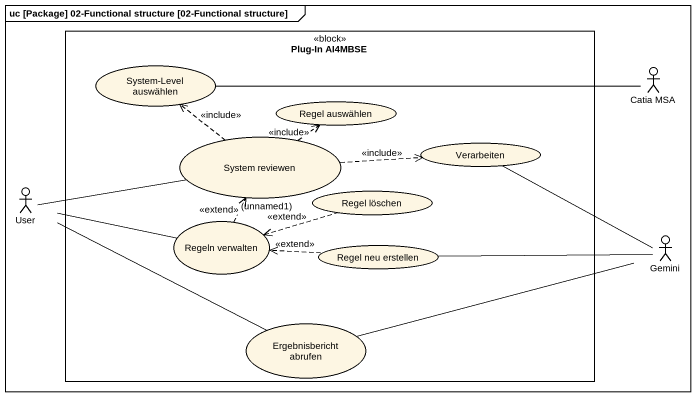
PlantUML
@startuml
mainframe uc [Package] 02-Functional structure [02-Functional structure]
rectangle "Plug-In AI4MBSE" as Plug_In_AI4MBSE <<block>> {
  usecase "System-Level auswählen" as System_Level_auswählen
  usecase "Regel auswählen" as Regel_auswählen
  usecase "System reviewen" as System_reviewen
  usecase Verarbeiten
  usecase "Regeln verwalten" as Regeln_verwalten
  usecase "Regel löschen" as Regel_löschen
  usecase "Regel neu erstellen" as Regel_neu_erstellen
  usecase "Ergebnisbericht abrufen" as Ergebnisbericht_abrufen
}
actor "Catia MSA" as Catia_MSA
actor User
actor Gemini
Catia_MSA -left- System_Level_auswählen
System_reviewen .up.> System_Level_auswählen : <<include>>
System_reviewen .up.> Regel_auswählen : <<include>>
System_reviewen .right.> Verarbeiten : <<include>>
User -right- System_reviewen
User -right- Regeln_verwalten
User -right- Ergebnisbericht_abrufen
Regeln_verwalten .up.> System_reviewen : <<extend>>\n(unnamed1)
Regel_löschen .left.> Regeln_verwalten : <<extend>>
Regel_neu_erstellen .left.> Regeln_verwalten : <<extend>>
Gemini -left- Verarbeiten
Gemini -left- Regel_neu_erstellen
Gemini -left- Ergebnisbericht_abrufen
@enduml
